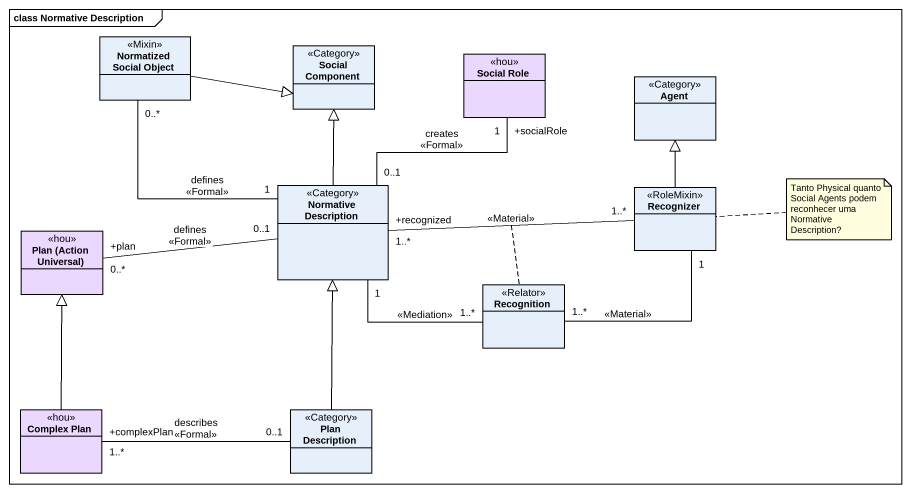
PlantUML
@startuml
mainframe class Normative Description
hide circle
hide empty members
class "Normatized Social Object" as Normatized_Social_Object <<Mixin>>
class "Social Component" as Social_Component <<Category>>
class "Social Role" as Social_Role <<hou>> #EBD8FF
class "Agent" as Agent_ <<Category>>
class "Normative Description" as Normative_Description <<Category>>
class Recognizer <<RoleMixin>>
class "Plan (Action Universal)" as Plan_Action_Universal <<hou>> #EBD8FF
class Recognition <<Relator>>
class "Complex Plan" as Complex_Plan <<hou>> #EBD8FF
class "Plan Description" as Plan_Description <<Category>>
Normatized_Social_Object -right-|> Social_Component
Normative_Description "1" -up- "0..*" Normatized_Social_Object : defines\n<<Formal>>
Normative_Description -up-|> Social_Component
Normative_Description "0..1" -up- "+socialRole\n1" Social_Role : creates\n<<Formal>>
Normative_Description "0..1" -left- "+plan\n0..*" Plan_Action_Universal : defines\n<<Formal>>
Recognizer -up-|> Agent_
Recognizer "1..*" -left- "+recognized\n1..*" Normative_Description : <<Material>>
(Recognizer, Normative_Description) .. Recognition
Recognition "1..*" -left- "1" Normative_Description : <<Mediation>>
Recognition "1..*" -up- "1" Recognizer : <<Material>>
Complex_Plan -up-|> Plan_Action_Universal
Plan_Description -up-|> Normative_Description
Plan_Description "0..1" -left- "+complexPlan\n1..*" Complex_Plan : describes\n<<Formal>>
note right of Recognizer : Tanto Physical quanto Social Agents podem reconhecer uma Normative Description?
@enduml
